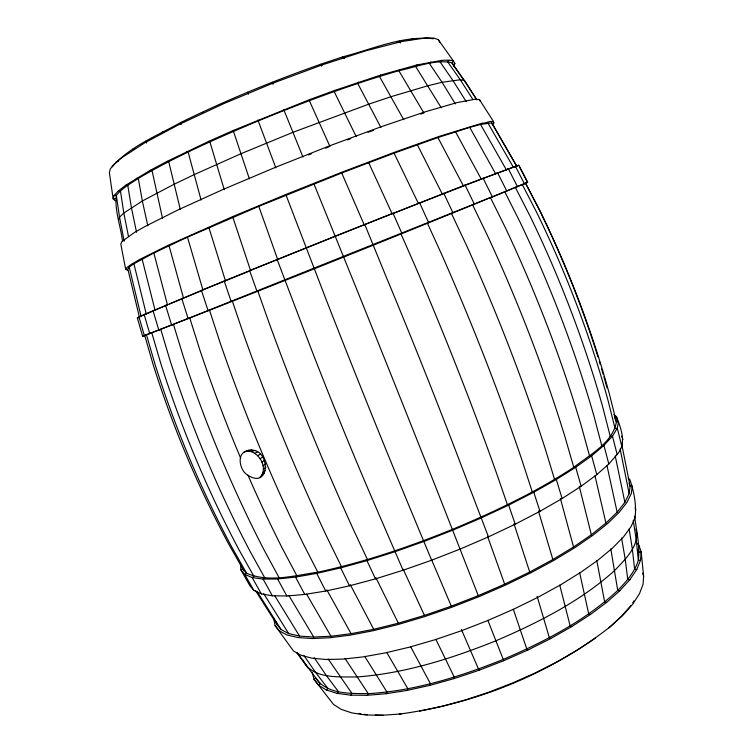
<?xml version="1.0" encoding="UTF-8"?>
<svg xmlns="http://www.w3.org/2000/svg" width="753" height="753" viewBox="0 0 753 753"><rect width="100%" height="100%" fill="white"/><g stroke="black" fill="none" stroke-linecap="round" stroke-linejoin="round"><path stroke-width="1.13" d="M637.509 543.647L638.958 545.294L641.198 552.09L643.636 576.252L643.015 584.469L639.438 593.769L632.831 603.991L623.164 614.975L610.532 626.515C549.954 673.991 475.595 703.839 399.466 714.079L399.231 714.098M453.654 66.179L454.897 63.6L453.635 61.304L438.218 39.589L433.737 38.092L426.076 37.876L401.726 41.528L366.109 50.724L321.747 65.04L272.595 83.301L223.829 103.613L179.751 124.17L144.68 142.863L121.195 158.13L114.08 164.21L110.239 168.983L109.364 172.606L113.148 198.783L115.209 200.797M312.231 672.41L313.982 679.319L318.66 685.277L326.331 690.002L337.146 693.372L350.625 695.151L367.031 695.311L386.204 693.711L407.1 690.407L429.963 685.343L454.323 678.528L479.04 670.274L503.748 660.692L527.834 650.027L550.678 638.572L571.725 626.609L590.503 614.439L606.636 602.381L619.7 590.823L629.819 579.754L636.756 569.513L640.521 560.279L641.208 552.175M634.6 516.097C636.37 530.724 640.154 545.501 638.365 560.288C634.657 572.186 626.261 581.664 617.742 590.437C584.742 621.056 544.061 641.857 503.013 659.496C459.951 676.796 414.847 690.859 368.273 693.673C350.371 693.409 327.084 694.661 315.658 678.039L314.02 679.394L333.532 704.45L341.269 709.382L351.811 712.903L365.139 714.926L381.112 715.341L401.208 713.938M628.218 478.193L629.95 479.765C634.073 491.794 636.643 505.141 635.033 517.848L630.929 526.846L623.54 536.851L612.547 548.043L598.324 559.865L581.175 572.045L560.778 584.723L538.169 597.167L513.941 609.064L487.878 620.481L461.457 630.741L435.394 639.608L409.773 647.072L385.527 652.86L362.993 656.908L343.114 659.091L326.19 659.506L311.958 658.188L301.172 655.326L293.472 650.987L275.071 625.536L273.913 619.004M260.001 477.233C268.51 468.526 259.587 452.468 248.612 450.981C236.564 451.301 239.04 468.197 245.902 473.844C272.191 493.591 271.315 442.03 245.789 451.235M255.483 590.559L276.793 624.265L281.104 629.574L288.691 633.574L299.572 636.116L313.719 637.038L330.972 636.257L351.096 633.678L373.714 629.31L398.356 623.183L424.438 615.408L451.32 606.156L478.287 595.661L504.651 584.177L529.717 572.026L552.862 559.526L573.551 546.998L591.35 534.752L605.939 523.081L617.149 512.219L624.877 502.355L629.16 493.657L630.11 486.222L621.536 443.282M430.236 685.277L430.452 683.743L410.611 646.695M240.442 564.138L240.922 569.917L249.883 585.712L253.836 590.446L261.357 593.901L272.219 595.764L286.855 595.981L304.532 594.446L325.503 591.077L349.486 585.825L375.474 578.85L403.081 570.247L431.328 560.317L460.045 549.097L488.17 536.993L515.231 524.192L539.967 511.306L561.889 498.674L580.977 486.353L596.79 474.625L608.716 464.083L617.149 454.473C627.07 443.385 621.056 428.598 616.434 416.55L613.799 414.677M122.541 241.355C120.744 226.361 114.428 210.303 116.338 195.356C122.278 188.109 130.598 183.487 138.307 178.414C176.616 155.89 217.466 138.11 258.345 120.847C304.372 102.003 351.02 84.458 398.855 70.726C416.117 67.196 434.039 59.223 451.847 62.659C458.662 59.214 441.126 60.419 441.644 60.381L416.927 64.956L380.585 75.093L334.756 90.407L309.596 99.612L309.361 100.695L329.955 146.477M309.596 99.612L232.696 130.702L208.525 141.451L167.072 161.396L149.988 170.46L125.525 185.379L118.249 191.046L114.117 195.545L113.148 198.783L115.35 198.557M407.354 690.36L407.872 688.769L386.713 652.399M480.226 101.26L479.435 99.594L475.378 99.198L456.958 102.615L425.172 111.83L381.667 126.551L329.983 145.687L275.476 167.307L223.227 189.389L178.546 209.682L145.724 226.126L134.335 232.564L121.939 241.506L120.791 243.953L125.685 269.442L127.633 270.12M118.456 220.045L119.529 217.184L123.821 213.043L142.345 200.976L173.83 184.381L193.926 174.734L240.809 153.781L292.851 132.359L368.942 104.093L391.212 96.648L428.099 85.673L442.067 82.293L460.29 79.752L464.507 80.505L476.96 99.876M621.799 446.331L617.281 428.193L618.542 421.689L616.425 422.141C612.123 443.592 589.505 454.774 573.777 467.349C535.656 492.293 494.335 511.88 452.355 529.397C408.681 547.017 363.925 562.35 317.804 572.167C294.639 575.443 269.113 583.02 246.608 573.249L242.767 568.816L240.922 569.917L244.725 574.379L253.893 590.493M322.02 64.937L321.484 66.189L320.543 64.297C272.859 81.07 226.004 100.271 180.635 122.579C157.132 135.766 130.241 146.12 112.169 166.827M334.756 90.407L334.2 91.602L356.188 136.585M386.204 693.711L386.995 692.092L364.706 656.352M636.756 569.513L634.619 569.4L632.379 549.285L629.16 529.114M345.062 57.219L344.234 58.546L343.227 56.701L320.543 64.297M367.238 695.301L368.273 693.673L345.062 658.536M632.774 602.767L633.96 600.932M125.685 269.442L127.003 267.437L131.671 264.115L139.907 259.361L167.213 245.751L231.538 217.09L285.396 194.669L341.787 172.249L395.061 152.087L439.413 136.331L482.287 123.172C485.224 123.944 492.18 119.002 494.119 122.852L492.17 124.706M358.607 82.171L357.75 83.47L380.971 127.586M518.808 165.227L464.865 185.116L335.471 236.066L223.97 281.085L144.077 314.566L137.347 317.964L142.646 336.233C271.522 286.413 399.918 234.945 527.665 182.282L518.826 165.227L516.869 166.281L491.728 122.871L480.555 124.452L469.75 127.37L437.935 137.564L394.083 153.16L341.73 172.983L258.778 206.341L187.478 237.157L153.838 253.008L133.902 263.766L129.196 267.099L127.859 269.085L139.465 317.399M350.794 695.16L352.037 693.551L328.148 658.95M380.585 75.093L379.456 76.458L403.721 119.68M630.995 605.516L621.479 616.349L609.036 627.72M337.146 693.372L338.539 691.791L326.378 675.573L314.217 657.68M400.201 69.314L398.855 70.726L423.93 113.035L420.739 114.08M326.435 690.049L327.95 688.524L315.658 672.495L304.061 655.759M261.875 475.256L264.378 472.875M417.096 64.909L415.571 66.358L441.23 107.754M263.061 472.555L265.508 470.305M318.726 685.334L320.326 683.893L296.72 652.691M430.998 61.934L429.342 63.384L442.067 82.293L455.339 103.905M263.475 469.317L265.903 467.227M441.747 60.372L440.006 61.802L452.817 80.326L466.126 101.495M398.356 623.183L375.935 577.739L375.474 578.85L366.946 560.618L367.426 559.535L353.646 530.074A727.84 177.416 69.7 0 1 269.489 324.006L257.846 291.1L256.924 291.176L249.648 270.619L393.01 213.212L401.82 233.242L400.982 233.872L415.072 265.941A724.81 147.212 67 0 1 496.782 473.91L507.428 504.726L508.642 505.122L533.792 492.227L556.091 479.642L575.518 467.415L591.491 455.96L603.812 445.503L612.387 436.232L617.253 428.269L615.126 428.645L607.793 399.532A868.689 670.528 59.1 0 0 536.804 212.638L522.403 184.758L527.655 182.292L524.916 183.224M449.287 60.184L447.498 61.586L460.29 79.752L472.893 99.509M263.07 465.759L265.527 463.848M341.749 57.84L343.227 56.701C372.575 49.18 402.77 35.316 433.493 38.751M454.887 63.638L453.137 64.927L465.589 82.482L476.593 99.612M595.294 638.224L577.127 650.244L556.985 661.859L535.138 672.937L512.087 683.178L488.706 692.214L465.015 700.055L441.879 706.38L419.609 711.124M394.083 153.16L418.442 203.545L419.572 202.755L428.579 222.493L427.431 223.246L441.842 254.843A732.095 212.892 66.4 0 1 522.309 461.156L532.296 491.991L533.792 492.227L539.967 511.306L538.47 511.042M261.893 462.135L264.407 460.403M260.011 458.681L262.628 457.127M480.555 124.452L506.345 169.802L515.372 166.253L524.38 183.694L490.532 197.785L505.329 227.622A775.016 419.798 64.1 0 1 581.25 425.727L589.59 456.036L591.642 455.847L596.79 474.625M506.345 169.802L508.303 168.719L517.433 186.565L515.476 187.629L530.084 216.158A829.298 578.229 61.5 0 1 602.701 406.959L610.288 436.524L612.453 436.147L617.149 454.473M396.662 42.639L399.269 41.217L400.398 42.959M593.336 342.493A992.972 902.442 43 0 0 539.402 209.946L525.575 183.29L527.486 182.264L519.363 166.629M257.554 455.659L260.293 454.257M410.856 39.721L412.757 38.751M249.111 450.068L243.388 452.421M144.312 335.48L142.646 336.233L144.369 335.64L138.976 316.966L146.251 313.992L133.902 263.766M254.702 453.268L257.582 451.988M147.221 313.559L155.024 310.132L142.11 259.06M156.059 309.69L167.467 304.833L153.838 253.008M169.613 303.939L201.87 290.507M187.902 318.585L144.369 335.64L146.534 335.047L155.203 364.876A891.025 717.995 79 0 0 231.924 547.337L246.608 573.249L244.725 574.379L252.151 577.523L262.966 579.076L277.452 578.982L295.571 577.09L316.721 573.391L317.804 572.167L303.243 543.666A748.604 311.093 71 0 1 220.13 342.737L209.55 310.302L208.054 310.603L201.437 290.338L225.458 280.831L208.901 227.622M226.502 280.398L249.535 271.014M492.161 196.853L188.09 318.519L181.784 298.48L183.506 298.113L169.02 245.676M393.282 213.447L417.35 203.978M251.653 451.678L254.683 450.482M418.442 203.545L442.378 194.189L417.341 144.745M308.344 154.911L311.582 153.65M325.635 148.162L328.873 146.901M443.432 193.775L481.299 179.167L455.499 131.747M482.325 178.781L505.272 170.197M347.444 139.879L350.719 138.646M248.612 450.981L251.794 449.823M368.038 132.283L373.432 130.325M116.047 162.036L118.183 161.321M516.003 166.545L513.395 167.326L487.859 122.965M133.046 149.038L135.032 148.482M614.373 417.049L616.434 416.55L617.488 420.871M146.251 313.992L144.143 314.538L149.743 333.588L151.842 333.024L160.784 363.473A846.41 619.634 75.9 0 0 239.068 549.897L253.912 576.309L252.151 577.523L261.357 593.901M155.024 310.132L153 310.641L158.808 330.059L160.822 329.532L170.093 360.574A812.073 532.983 74 0 0 249.836 550.914L264.764 577.833L263.098 579.085L272.351 595.774M167.467 304.833L165.566 305.276L171.609 325.023L173.501 324.552L183.167 356.131A785.37 454.285 72.8 0 0 264.228 550.255L279.128 577.711L277.612 578.972L286.855 595.981M188.09 318.519L189.812 318.114L199.912 350.164A764.606 380.924 71.8 0 0 240.687 458.21M162.083 132.133L164.022 131.728M137.347 317.973L139.089 317.625M181.661 122.428L183.704 122.137M225.458 280.831L224.215 280.982L231.152 301.426L232.385 301.238L243.483 333.956A736.547 243.548 70.3 0 0 327.263 537.708L341.476 566.708L340.676 567.875L316.721 573.391L325.738 591.03M639.062 552.278L641.198 552.09M114.117 195.545L116.338 195.356L119.529 217.184L124.17 241.148M118.249 191.046L120.442 190.904L123.821 213.043L128.434 236.273M201.418 112.573L203.564 112.47M640.539 560.176L638.365 560.288L636.285 540.23L633.226 520.201M125.629 185.304L127.756 185.247L131.408 207.621L136.538 232.291M136.293 178.376L138.307 178.414L142.345 200.976L147.852 225.919M375.276 714.964L383.145 715.181M629.913 579.631L627.748 579.509L625.244 559.375L621.573 537.99M150.167 170.366L152.021 170.507L162.526 218.332M619.832 590.691L617.742 590.437L610.815 548.928M358.654 713.42L360.838 713.759M364.123 714.258L367.417 714.757M167.072 161.396L168.719 161.66L180.362 209.654M606.636 602.381L604.668 601.976L596.781 560.599M186.744 151.645L188.137 152.04L201.089 200.053M590.503 614.439L588.705 613.874L579.659 572.751M525.575 183.29L539.854 210.586A920.524 777.068 54.6 0 1 609.271 393.518L616.425 422.141L614.777 418.066M179.751 124.17L181.153 124.612L180.635 122.579M479.407 99.575L493.582 121.619M571.725 626.609L570.143 625.875L559.752 585.119M208.779 141.329L209.889 141.865L224.281 189.728M302.894 659.995C311.798 679.385 338.859 676.702 356.734 676.985C404.822 673.436 451.301 658.687 495.822 640.822C538.235 622.637 580.299 601.44 614.843 570.35C624.999 559.413 640.304 545.53 635.937 529.03M550.678 638.572L549.342 637.678L537.124 596.291M232.696 130.702L233.477 131.38L249.412 178.932M527.834 650.027L526.78 648.982L513.311 609.252M275.071 625.536L279.419 630.929L286.968 634.958L298.056 637.575L312.363 638.535L329.616 637.772L349.957 635.193L373.083 630.741L397.753 624.623L424.155 616.773L451.367 607.417L478.682 596.79L505.376 585.166L531.016 572.722L554.424 560.063L575.132 547.506L593.138 535.11L607.897 523.288L619.314 512.181L627.08 502.213L631.325 493.507L632.247 485.92M297.077 652.39L308.005 667.996M256.942 591.284L281.104 629.574M263.719 593.646L288.691 633.574M503.748 660.692L487.888 620.387M274.61 595.501L299.572 636.116M288.964 595.708L313.719 637.038M516.332 165.594L491.728 122.871M306.622 594.145L330.972 636.257M438.218 39.589L439.724 42.243M452.704 64.174L451.847 62.659L465.589 82.482M243.887 570.793L228.328 543.374A950.851 832.997 85.7 0 1 153.226 364.838L144.764 335.659M469.75 127.37L495.643 173.745L497.535 172.682L506.75 190.933L504.849 191.977L519.589 221.156A798.782 495.709 63 0 1 593.863 415.731L601.779 445.701L603.915 445.409L608.819 463.98M326.793 589.787L351.096 633.678M257.893 120.019L275.852 167.928M248.029 93.25L248.499 94.125L247.775 92.148M304.739 594.418L295.571 577.09L296.889 575.838L282.111 547.855A764.606 380.924 71.8 0 1 248.029 475.322M437.935 137.564L463.462 186.01L465.072 185.04L474.296 204.082L472.668 205.023L487.426 235.482A756.596 348.291 65 0 1 564.957 436.778L573.777 467.349L575.697 467.293L581.156 486.231M350.258 584.629L373.714 629.31M483.078 178.141L492.321 196.787M349.486 585.825L340.676 567.875L366.946 560.618L394.6 551.864L423.807 541.501L452.628 530.225L481.167 517.989L508.642 505.122L515.231 524.192L513.998 523.768L529.717 572.026M435.874 639.353L454.228 677.088L454.323 678.528M443.771 193.295L452.911 212.704L451.499 213.56L466.135 244.612A742.524 279.674 65.7 0 1 545.191 448.684L554.575 479.426L556.307 479.51L562.105 498.552M368.678 162.648L392.191 213.88M424.438 615.408L403.213 569.24L403.081 570.247L381.78 520.907A722.08 112.112 69.1 0 1 297.539 313.107L277.142 259.484L277.735 259.597L258.778 206.341M341.73 172.983L364.245 224.949L364.734 224.413L386.496 277.631A720.31 82.171 67.5 0 1 469.232 486.598L488.462 536.861L487.539 536.277L504.651 584.177M461.391 629.452L479.04 670.274M431.403 559.319L451.32 606.156M431.629 560.204L410.94 510.421A718.974 47.26 68.6 0 1 326.915 301.539L286.046 195.121M272.209 82.237L273.019 84.195L272.887 83.178M302.941 157.019L283.749 109.571M313.945 183.901L356.847 289.604A718.39 17.423 68.1 0 1 440.354 498.881L478.287 595.661M621.667 436.156L622.976 439.46M629.009 483.172L630.11 486.222M635.108 507.87L635.871 510.073M232.846 217.269L250.58 270.591M638.12 549.37L638.751 551.309M642.685 573.184L643.636 576.252M538.8 512.172L552.862 559.526M187.478 237.157L202.943 290.065M560.364 498.439L573.551 546.998M579.236 486.259L591.35 534.752M129.196 267.099L141.103 316.392M595.002 475.905L605.939 523.081M606.937 465.392L617.149 512.219M615.22 455.979L624.877 502.355M620.133 448.986L629.16 493.657M146.138 141.009L146.543 143.051M276.398 622.119L276.793 624.265M593.693 343.594A992.972 902.442 43 0 1 597.92 356.837M599.284 361.261A992.972 902.442 43 0 1 600.292 364.584M601.619 369.008A992.972 902.442 43 0 1 603.257 374.542M603.897 376.754A992.972 902.442 43 0 1 607.031 387.842"/></g></svg>
